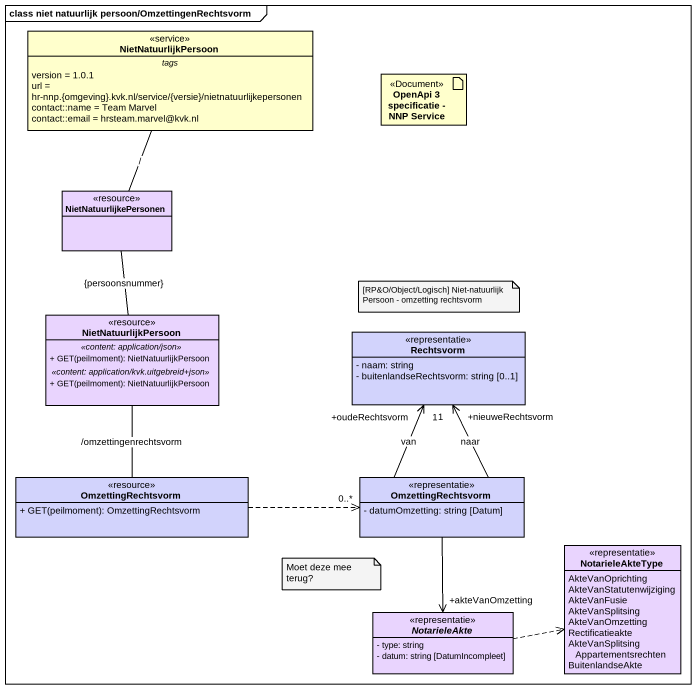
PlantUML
@startuml
mainframe class niet natuurlijk persoon/OmzettingenRechtsvorm
allowmixing
hide circle
hide empty members
skinparam classAttributeIconSize 0
class NietNatuurlijkPersoon <<service>> {
  -- tags --
  version = 1.0.1
  url = hr-nnp.{omgeving}.kvk.nl/service/{versie}/nietnatuurlijkepersonen
  contact::name = Team Marvel
  contact::email = hrsteam.marvel@kvk.nl
}
artifact "OpenApi 3 specificatie - NNP Service" as OpenApi_3_specificatie_NNP <<Document>>
class NietNatuurlijkePersonen <<resource>> #E9D4FE
class "NietNatuurlijkPersoon" as NietNatuurlijkPersoon_2 <<resource>> #E9D4FE {
  .. <<content: application/json>> ..
  + GET(peilmoment): NietNatuurlijkPersoon
  .. <<content: application/kvk.uitgebreid+json>> ..
  + GET(peilmoment): NietNatuurlijkPersoon
}
class Rechtsvorm <<representatie>> #D2D3FC {
  - naam: string
  - buitenlandseRechtsvorm: string [0..1]
}
class OmzettingRechtsvorm <<resource>> #D2D3FC {
  + GET(peilmoment): OmzettingRechtsvorm
}
class "OmzettingRechtsvorm" as OmzettingRechtsvorm_2 <<representatie>> #D2D3FC {
  - datumOmzetting: string [Datum]
}
enum NotarieleAkteType <<representatie>> #E9D4FE {
  AkteVanOprichting
  AkteVanStatutenwijziging
  AkteVanFusie
  AkteVanSplitsing
  AkteVanOmzetting
  Rectificatieakte
  AkteVanSplitsingAppartementsrechten
  BuitenlandseAkte
}
abstract class NotarieleAkte <<representatie>> #E9D4FE {
  - type: string
  - datum: string [DatumIncompleet]
}
NietNatuurlijkPersoon -- NietNatuurlijkePersonen : /
NietNatuurlijkePersonen -- NietNatuurlijkPersoon_2 : {persoonsnummer}
NietNatuurlijkPersoon_2 -- OmzettingRechtsvorm : /omzettingenrechtsvorm
OmzettingRechtsvorm .right.> "0..*" OmzettingRechtsvorm_2
OmzettingRechtsvorm_2 -up-> "+oudeRechtsvorm\n1" Rechtsvorm : van
OmzettingRechtsvorm_2 -up-> "+nieuweRechtsvorm\n1" Rechtsvorm : naar
OmzettingRechtsvorm_2 --> "+akteVanOmzetting" NotarieleAkte
NotarieleAkte .right.> NotarieleAkteType
note as N1
  [RP&O/Object/Logisch] Niet-natuurlijk Persoon - omzetting rechtsvorm
end note
note as N2
  Moet deze mee terug?
end note
@enduml
